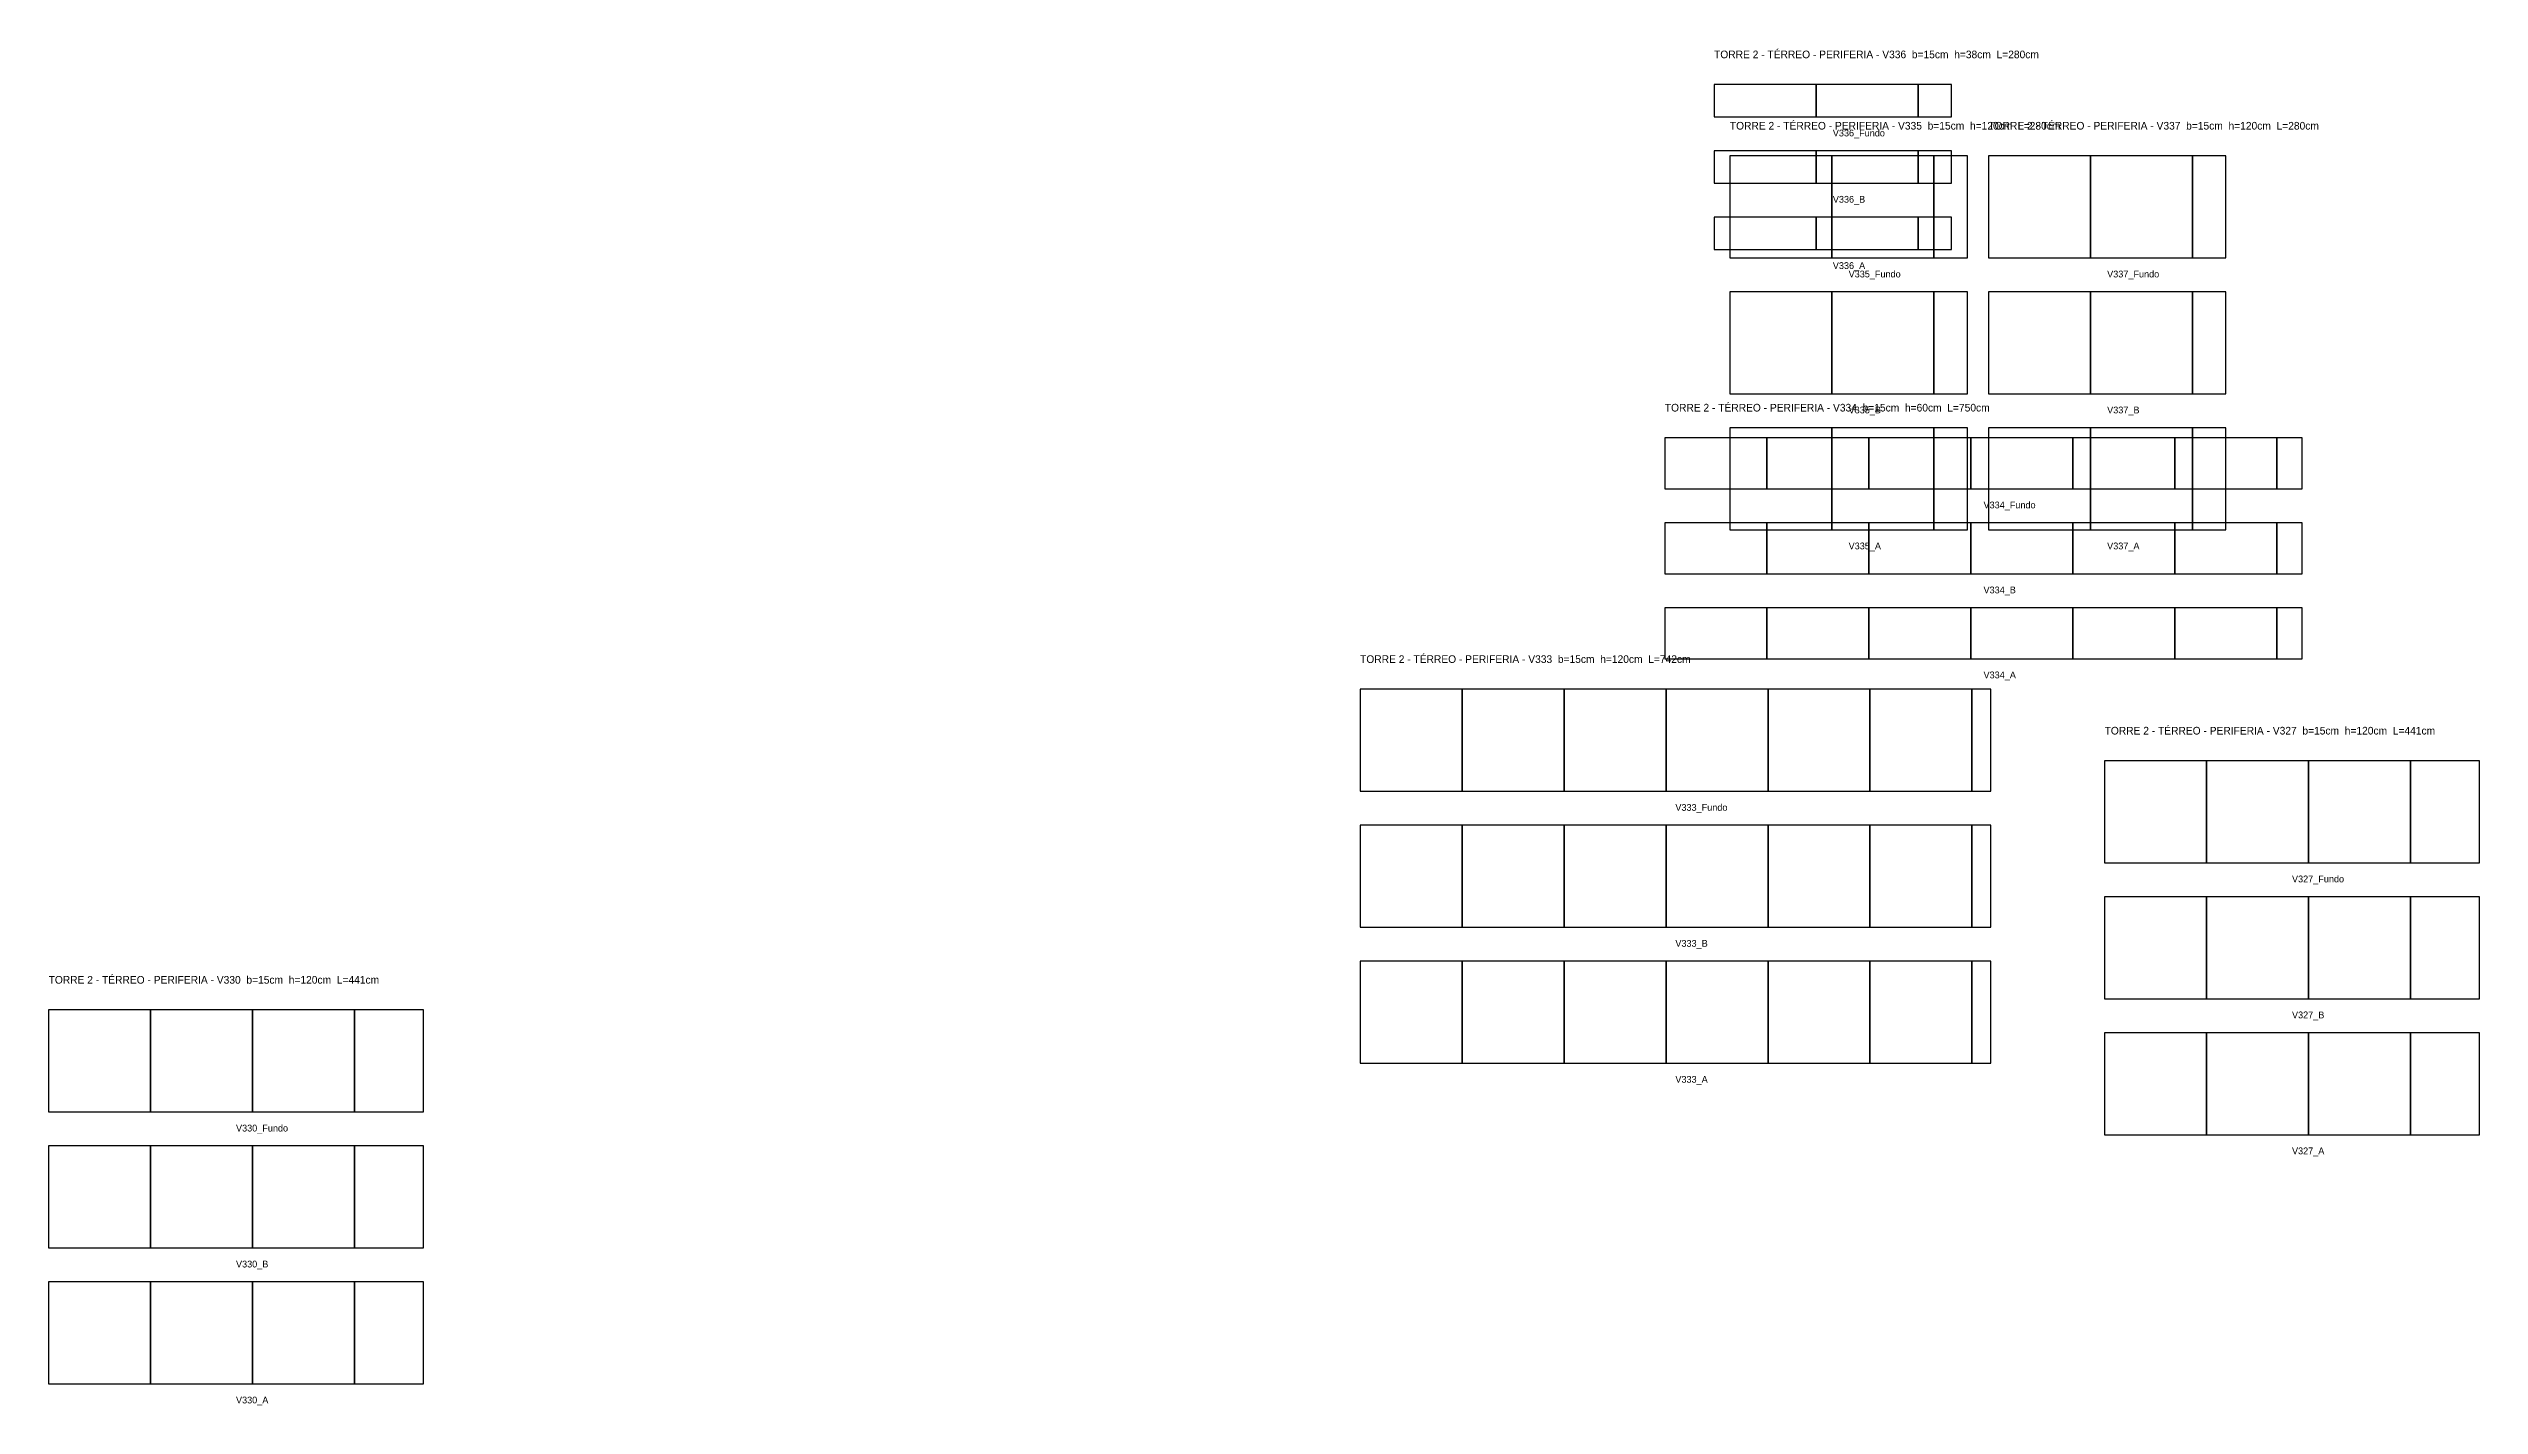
# Model space of a CAD drawing. Header units: metres. Extents: x 3517 to 9125, y 9611 to 11652.
# Drawn here: x 3517 to 6378, y 9611 to 11208 of the extents above; entities that cross this region are included whole.
import ezdxf

# ---------------------------------------------------------------- set-up
doc = ezdxf.new("R2010")
doc.units = ezdxf.units.M

msp = doc.modelspace()

# ---------------------------------------------------------------- linework, layer by layer
at = {"layer": 'Paineis'}
for points in [[(5477.03, 11127.26), (5597.03, 11127.26), (5597.03, 11165.26), (5477.03, 11165.26)], [(5597.03, 11127.26), (5717.03, 11127.26), (5717.03, 11165.26), (5597.03, 11165.26)], [(5717.03, 11127.26), (5756.53, 11127.26), (5756.53, 11165.26), (5717.03, 11165.26)], [(5477.03, 11049.26), (5597.03, 11049.26), (5597.03, 11087.26), (5477.03, 11087.26)], [(5495.61, 10961.33), (5615.61, 10961.33), (5615.61, 11081.33), (5495.61, 11081.33)], [(5597.03, 11049.26), (5717.03, 11049.26), (5717.03, 11087.26), (5597.03, 11087.26)], [(5615.61, 10961.33), (5735.61, 10961.33), (5735.61, 11081.33), (5615.61, 11081.33)], [(5717.03, 11049.26), (5756.53, 11049.26), (5756.53, 11087.26), (5717.03, 11087.26)], [(5735.61, 10961.33), (5775.11, 10961.33), (5775.11, 11081.33), (5735.61, 11081.33)], [(5799.81, 10961.33), (5919.81, 10961.33), (5919.81, 11081.33), (5799.81, 11081.33)], [(5919.81, 10961.33), (6039.81, 10961.33), (6039.81, 11081.33), (5919.81, 11081.33)], [(6039.81, 10961.33), (6079.31, 10961.33), (6079.31, 11081.33), (6039.81, 11081.33)], [(5477.03, 10971.26), (5597.03, 10971.26), (5597.03, 11009.26), (5477.03, 11009.26)], [(5597.03, 10971.26), (5717.03, 10971.26), (5717.03, 11009.26), (5597.03, 11009.26)], [(5717.03, 10971.26), (5756.53, 10971.26), (5756.53, 11009.26), (5717.03, 11009.26)], [(5495.61, 10801.33), (5615.61, 10801.33), (5615.61, 10921.33), (5495.61, 10921.33)], [(5615.61, 10801.33), (5735.61, 10801.33), (5735.61, 10921.33), (5615.61, 10921.33)], [(5735.61, 10801.33), (5775.11, 10801.33), (5775.11, 10921.33), (5735.61, 10921.33)], [(5799.81, 10801.33), (5919.81, 10801.33), (5919.81, 10921.33), (5799.81, 10921.33)], [(5919.81, 10801.33), (6039.81, 10801.33), (6039.81, 10921.33), (5919.81, 10921.33)], [(6039.81, 10801.33), (6079.31, 10801.33), (6079.31, 10921.33), (6039.81, 10921.33)], [(5495.61, 10641.33), (5615.61, 10641.33), (5615.61, 10761.33), (5495.61, 10761.33)], [(5615.61, 10641.33), (5735.61, 10641.33), (5735.61, 10761.33), (5615.61, 10761.33)], [(5735.61, 10641.33), (5775.11, 10641.33), (5775.11, 10761.33), (5735.61, 10761.33)], [(5799.81, 10641.33), (5919.81, 10641.33), (5919.81, 10761.33), (5799.81, 10761.33)], [(5919.81, 10641.33), (6039.81, 10641.33), (6039.81, 10761.33), (5919.81, 10761.33)], [(6039.81, 10641.33), (6079.31, 10641.33), (6079.31, 10761.33), (6039.81, 10761.33)], [(5419.09, 10689.55), (5539.09, 10689.55), (5539.09, 10749.55), (5419.09, 10749.55)], [(5539.09, 10689.55), (5659.09, 10689.55), (5659.09, 10749.55), (5539.09, 10749.55)], [(5659.09, 10689.55), (5779.09, 10689.55), (5779.09, 10749.55), (5659.09, 10749.55)], [(5779.09, 10689.55), (5899.09, 10689.55), (5899.09, 10749.55), (5779.09, 10749.55)], [(5899.09, 10689.55), (6019.09, 10689.55), (6019.09, 10749.55), (5899.09, 10749.55)], [(6019.09, 10689.55), (6139.09, 10689.55), (6139.09, 10749.55), (6019.09, 10749.55)], [(6139.09, 10689.55), (6169.09, 10689.55), (6169.09, 10749.55), (6139.09, 10749.55)], [(5419.09, 10589.55), (5539.09, 10589.55), (5539.09, 10649.55), (5419.09, 10649.55)], [(5539.09, 10589.55), (5659.09, 10589.55), (5659.09, 10649.55), (5539.09, 10649.55)], [(5659.09, 10589.55), (5779.09, 10589.55), (5779.09, 10649.55), (5659.09, 10649.55)], [(5779.09, 10589.55), (5899.09, 10589.55), (5899.09, 10649.55), (5779.09, 10649.55)], [(5899.09, 10589.55), (6019.09, 10589.55), (6019.09, 10649.55), (5899.09, 10649.55)], [(6019.09, 10589.55), (6139.09, 10589.55), (6139.09, 10649.55), (6019.09, 10649.55)], [(6139.09, 10589.55), (6169.09, 10589.55), (6169.09, 10649.55), (6139.09, 10649.55)], [(5419.09, 10489.55), (5539.09, 10489.55), (5539.09, 10549.55), (5419.09, 10549.55)], [(5539.09, 10489.55), (5659.09, 10489.55), (5659.09, 10549.55), (5539.09, 10549.55)], [(5659.09, 10489.55), (5779.09, 10489.55), (5779.09, 10549.55), (5659.09, 10549.55)], [(5779.09, 10489.55), (5899.09, 10489.55), (5899.09, 10549.55), (5779.09, 10549.55)], [(5899.09, 10489.55), (6019.09, 10489.55), (6019.09, 10549.55), (5899.09, 10549.55)], [(6019.09, 10489.55), (6139.09, 10489.55), (6139.09, 10549.55), (6019.09, 10549.55)], [(6139.09, 10489.55), (6169.09, 10489.55), (6169.09, 10549.55), (6139.09, 10549.55)], [(5060.51, 10333.64), (5180.51, 10333.64), (5180.51, 10453.64), (5060.51, 10453.64)], [(5180.51, 10333.64), (5300.51, 10333.64), (5300.51, 10453.64), (5180.51, 10453.64)], [(5300.51, 10333.64), (5420.51, 10333.64), (5420.51, 10453.64), (5300.51, 10453.64)], [(5420.51, 10333.64), (5540.51, 10333.64), (5540.51, 10453.64), (5420.51, 10453.64)], [(5540.51, 10333.64), (5660.51, 10333.64), (5660.51, 10453.64), (5540.51, 10453.64)], [(5660.51, 10333.64), (5780.51, 10333.64), (5780.51, 10453.64), (5660.51, 10453.64)], [(5780.51, 10333.64), (5802.51, 10333.64), (5802.51, 10453.64), (5780.51, 10453.64)], [(5936.58, 10249.44), (6056.58, 10249.44), (6056.58, 10369.44), (5936.58, 10369.44)], [(6056.58, 10249.44), (6176.58, 10249.44), (6176.58, 10369.44), (6056.58, 10369.44)], [(6176.58, 10249.44), (6296.58, 10249.44), (6296.58, 10369.44), (6176.58, 10369.44)], [(6296.58, 10249.44), (6377.58, 10249.44), (6377.58, 10369.44), (6296.58, 10369.44)], [(5060.51, 10173.64), (5180.51, 10173.64), (5180.51, 10293.64), (5060.51, 10293.64)], [(5180.51, 10173.64), (5300.51, 10173.64), (5300.51, 10293.64), (5180.51, 10293.64)], [(5300.51, 10173.64), (5420.51, 10173.64), (5420.51, 10293.64), (5300.51, 10293.64)], [(5420.51, 10173.64), (5540.51, 10173.64), (5540.51, 10293.64), (5420.51, 10293.64)], [(5540.51, 10173.64), (5660.51, 10173.64), (5660.51, 10293.64), (5540.51, 10293.64)], [(5660.51, 10173.64), (5780.51, 10173.64), (5780.51, 10293.64), (5660.51, 10293.64)], [(5780.51, 10173.64), (5802.51, 10173.64), (5802.51, 10293.64), (5780.51, 10293.64)], [(5936.58, 10089.44), (6056.58, 10089.44), (6056.58, 10209.44), (5936.58, 10209.44)], [(6056.58, 10089.44), (6176.58, 10089.44), (6176.58, 10209.44), (6056.58, 10209.44)], [(6176.58, 10089.44), (6296.58, 10089.44), (6296.58, 10209.44), (6176.58, 10209.44)], [(6296.58, 10089.44), (6377.58, 10089.44), (6377.58, 10209.44), (6296.58, 10209.44)], [(5060.51, 10013.64), (5180.51, 10013.64), (5180.51, 10133.64), (5060.51, 10133.64)], [(5180.51, 10013.64), (5300.51, 10013.64), (5300.51, 10133.64), (5180.51, 10133.64)], [(5300.51, 10013.64), (5420.51, 10013.64), (5420.51, 10133.64), (5300.51, 10133.64)], [(5420.51, 10013.64), (5540.51, 10013.64), (5540.51, 10133.64), (5420.51, 10133.64)], [(5540.51, 10013.64), (5660.51, 10013.64), (5660.51, 10133.64), (5540.51, 10133.64)], [(5660.51, 10013.64), (5780.51, 10013.64), (5780.51, 10133.64), (5660.51, 10133.64)], [(5780.51, 10013.64), (5802.51, 10013.64), (5802.51, 10133.64), (5780.51, 10133.64)], [(3517.31, 9956.24), (3637.31, 9956.24), (3637.31, 10076.24), (3517.31, 10076.24)], [(3637.31, 9956.24), (3757.31, 9956.24), (3757.31, 10076.24), (3637.31, 10076.24)], [(3757.31, 9956.24), (3877.31, 9956.24), (3877.31, 10076.24), (3757.31, 10076.24)], [(3877.31, 9956.24), (3958.31, 9956.24), (3958.31, 10076.24), (3877.31, 10076.24)], [(5936.58, 9929.44), (6056.58, 9929.44), (6056.58, 10049.44), (5936.58, 10049.44)], [(6056.58, 9929.44), (6176.58, 9929.44), (6176.58, 10049.44), (6056.58, 10049.44)], [(6176.58, 9929.44), (6296.58, 9929.44), (6296.58, 10049.44), (6176.58, 10049.44)], [(6296.58, 9929.44), (6377.58, 9929.44), (6377.58, 10049.44), (6296.58, 10049.44)], [(3517.31, 9796.24), (3637.31, 9796.24), (3637.31, 9916.24), (3517.31, 9916.24)], [(3637.31, 9796.24), (3757.31, 9796.24), (3757.31, 9916.24), (3637.31, 9916.24)], [(3757.31, 9796.24), (3877.31, 9796.24), (3877.31, 9916.24), (3757.31, 9916.24)], [(3877.31, 9796.24), (3958.31, 9796.24), (3958.31, 9916.24), (3877.31, 9916.24)], [(3517.31, 9636.24), (3637.31, 9636.24), (3637.31, 9756.24), (3517.31, 9756.24)], [(3637.31, 9636.24), (3757.31, 9636.24), (3757.31, 9756.24), (3637.31, 9756.24)], [(3757.31, 9636.24), (3877.31, 9636.24), (3877.31, 9756.24), (3757.31, 9756.24)], [(3877.31, 9636.24), (3958.31, 9636.24), (3958.31, 9756.24), (3877.31, 9756.24)]]:
    msp.add_lwpolyline(points, close=True, dxfattribs=at)

# ---------------------------------------------------------------- texts
at = {"layer": 'NOMENCLATURA', "char_height": 9, "attachment_point": 1}
for s, insert in [('TORRE 2 - TÉRREO - PERIFERIA - V336  b=15cm  h=38cm  L=280cm', (5477.03, 11205.26)), ('TORRE 2 - TÉRREO - PERIFERIA - V335  b=15cm  h=120cm  L=280cm', (5495.61, 11121.33)), ('TORRE 2 - TÉRREO - PERIFERIA - V337  b=15cm  h=120cm  L=280cm', (5799.81, 11121.33)), ('TORRE 2 - TÉRREO - PERIFERIA - V334  b=15cm  h=60cm  L=750cm', (5419.09, 10789.55)), ('TORRE 2 - TÉRREO - PERIFERIA - V333  b=15cm  h=120cm  L=742cm', (5060.51, 10493.64)), ('TORRE 2 - TÉRREO - PERIFERIA - V327  b=15cm  h=120cm  L=441cm', (5936.58, 10409.44)), ('TORRE 2 - TÉRREO - PERIFERIA - V330  b=15cm  h=120cm  L=441cm', (3517.31, 10116.24))]:
    msp.add_mtext(s, dxfattribs=dict(at, insert=insert))
at = {"layer": 'Texto Secao', "char_height": 8, "attachment_point": 1}
for s, insert in [('V336_Fundo', (5616.78, 11112.26)), ('V336_B', (5616.78, 11034.26)), ('V336_A', (5616.78, 10956.26)), ('V335_Fundo', (5635.36, 10946.33)), ('V337_Fundo', (5939.56, 10946.33)), ('V335_B', (5635.36, 10786.33)), ('V337_B', (5939.56, 10786.33)), ('V334_Fundo', (5794.09, 10674.55)), ('V335_A', (5635.36, 10626.33)), ('V337_A', (5939.56, 10626.33)), ('V334_B', (5794.09, 10574.55)), ('V334_A', (5794.09, 10474.55)), ('V333_Fundo', (5431.51, 10318.64)), ('V327_Fundo', (6157.08, 10234.44)), ('V333_B', (5431.51, 10158.64)), ('V327_B', (6157.08, 10074.44)), ('V333_A', (5431.51, 9998.64)), ('V330_Fundo', (3737.81, 9941.24)), ('V327_A', (6157.08, 9914.44)), ('V330_B', (3737.81, 9781.24)), ('V330_A', (3737.81, 9621.24))]:
    msp.add_mtext(s, dxfattribs=dict(at, insert=insert))

doc.saveas('drawing.dxf')
